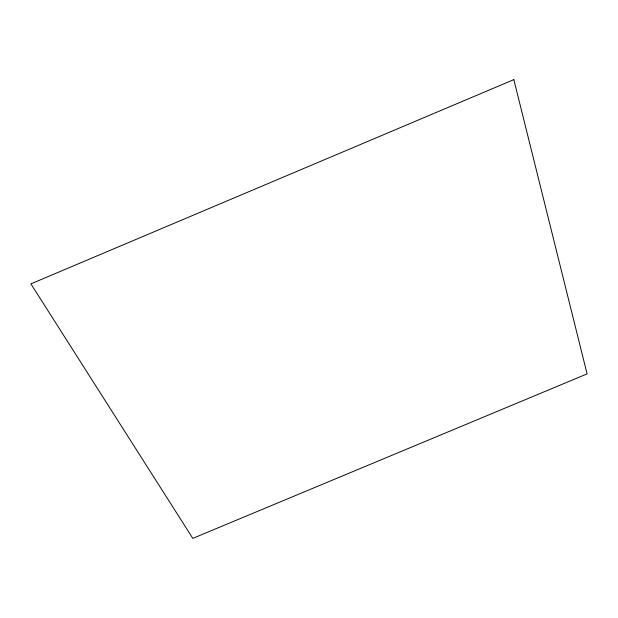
<?xml version="1.0" encoding="UTF-8"?>
<svg xmlns="http://www.w3.org/2000/svg" width="618" height="618" viewBox="0 0 618 618"><rect width="100%" height="100%" fill="white"/><g stroke="black" fill="none" stroke-linecap="round" stroke-linejoin="round"><path stroke-width="0.93" d="M513.828 79.629L30.9 283.871L192.801 538.371L587.1 373.898L513.828 79.629"/></g></svg>
